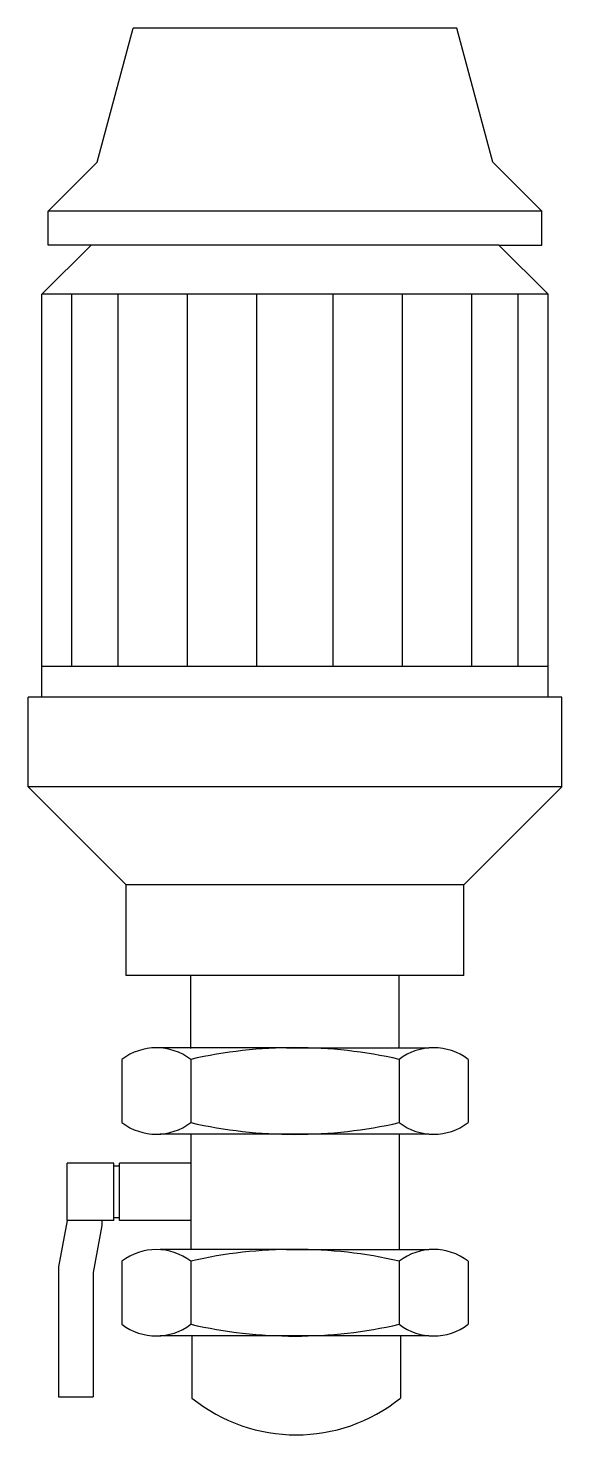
# Model space of a CAD drawing. Header units: millimetres. Extents: x 168.267 to 168.325, y 131.599 to 131.752.
import ezdxf

# ---------------------------------------------------------------- set-up
doc = ezdxf.new("R2010")
doc.units = ezdxf.units.MM

msp = doc.modelspace()

# ---------------------------------------------------------------- linework, layer by layer
for p, q in [((168.2740339880081, 131.7378576148241), (168.2779395069876, 131.7524332100854)), ((168.3131876928264, 131.7524332100854), (168.2779395069876, 131.7524332100854)), ((168.317093211806, 131.7378576148241), (168.3131876928264, 131.7524332100854)), ((168.2686989498672, 131.7325225766832), (168.2740339880081, 131.7378576148241)), ((168.3224282499469, 131.7325225766832), (168.317093211806, 131.7378576148241)), ((168.3224282499469, 131.7325225766832), (168.2686989498672, 131.7325225766832)), ((168.2686989498672, 131.7288280422266), (168.2686989498672, 131.7325225766832)), ((168.3224282499469, 131.7288280422266), (168.3224282499469, 131.7325225766832)), ((168.268027230563, 131.7234930040857), (168.2733622687039, 131.7288280422266)), ((168.3177649311102, 131.7288280422266), (168.2686989498672, 131.7288280422266)), ((168.3177649311102, 131.7288280422266), (168.3224282499469, 131.7288280422266)), ((168.3230999692511, 131.7234930040857), (168.3177649311102, 131.7288280422266)), ((168.3230999692511, 131.7234930040857), (168.268027230563, 131.7234930040857)), ((168.268027230563, 131.6829534075015), (168.268027230563, 131.7234930040857)), ((168.2712767854331, 131.6829534075015), (168.2712767854331, 131.7234930040857)), ((168.2763266021872, 131.6829534075015), (168.2763266021872, 131.7234930040857)), ((168.2838714854818, 131.6829534075015), (168.2838714854818, 131.7234930040857)), ((168.2914163687765, 131.6829534075015), (168.2914163687765, 131.7234930040857)), ((168.2997108310376, 131.6829534075015), (168.2997108310376, 131.7234930040857)), ((168.3072557143323, 131.6829534075015), (168.3072557143323, 131.7234930040857)), ((168.3148005976269, 131.6829534075015), (168.3148005976269, 131.7234930040857)), ((168.319850414381, 131.6829534075015), (168.319850414381, 131.7234930040857)), ((168.3230999692511, 131.6829534075015), (168.3230999692511, 131.7234930040857)), ((168.3230999692511, 131.6829534075015), (168.268027230563, 131.6829534075015)), ((168.268027230563, 131.6796328043348), (168.268027230563, 131.6829534075015)), ((168.3230999692511, 131.6796328043348), (168.3230999692511, 131.6829534075015)), ((168.32460894591, 131.6796328043348), (168.2665182539041, 131.6796328043348)), ((168.2665182539041, 131.6698890239192), (168.2665182539041, 131.6796328043348)), ((168.32460894591, 131.6698890239192), (168.32460894591, 131.6796328043348)), ((168.2771883301859, 131.6592189476374), (168.2665182539041, 131.6698890239192)), ((168.32460894591, 131.6698890239192), (168.2665182539041, 131.6698890239192)), ((168.3139388696282, 131.6592189476374), (168.32460894591, 131.6698890239192)), ((168.3139388696282, 131.6592189476374), (168.2771883301859, 131.6592189476374)), ((168.2771883301859, 131.6493332972004), (168.2771883301859, 131.6592189476374)), ((168.3139388696282, 131.6493332972004), (168.3139388696282, 131.6592189476374)), ((168.3139388696282, 131.6493332972004), (168.2771883301859, 131.6493332972004)), ((168.2842216386113, 131.6413896855732), (168.2842216386113, 131.6493332972004)), ((168.3069055612027, 131.6414341721852), (168.3069055612027, 131.6492888105884)), ((168.2767198689354, 131.640211096882), (168.2767198689354, 131.6333344746791)), ((168.2946543226781, 131.641461391828), (168.2809035479345, 131.641461391828)), ((168.2842216386113, 131.6402110968816), (168.2842216386113, 131.6333344746795)), ((168.2946543226781, 131.641461391828), (168.3101466869931, 131.641461391828)), ((168.3069055612027, 131.640211096882), (168.3069055612027, 131.6333344746791)), ((168.3144073308786, 131.640211096882), (168.3144073308786, 131.6333344746806)), ((168.2946543226781, 131.6320841797331), (168.2809035479345, 131.6320841797331)), ((168.2842216386113, 131.6320055510281), (168.2842216386113, 131.6195026015682)), ((168.310146686993, 131.6320841797331), (168.2946543226781, 131.6320841797331)), ((168.3069055612027, 131.6320055510281), (168.3069055612027, 131.6195026015682)), ((168.270776078881, 131.6226713930895), (168.270776078881, 131.6289228678194)), ((168.275835456221, 131.6289228678194), (168.270776078881, 131.6289228678194)), ((168.275835456221, 131.6226713930895), (168.275835456221, 131.6289228678194)), ((168.276460603694, 131.6286102940829), (168.275835456221, 131.6286102940829)), ((168.276460603694, 131.6226713930895), (168.276460603694, 131.6289228678194)), ((168.2842216386113, 131.6289228678194), (168.276460603694, 131.6289228678194)), ((168.270776078881, 131.6226713930895), (168.2698284028277, 131.6176347221661)), ((168.275835456221, 131.6226713930895), (168.270776078881, 131.6226713930895)), ((168.2745560624969, 131.6221400870775), (168.2735792876656, 131.6170174067802)), ((168.2745560624969, 131.6226713930895), (168.2745560624969, 131.6221400870775)), ((168.276460603694, 131.622983966826), (168.275835456221, 131.622983966826)), ((168.2842216386113, 131.6226713930895), (168.276460603694, 131.6226713930895)), ((168.2946543226781, 131.619510081175), (168.2809035479345, 131.619510081175)), ((168.2946543226781, 131.619510081175), (168.3101466869931, 131.619510081175)), ((168.2698284028277, 131.6176347221661), (168.2698284028277, 131.6034872340953)), ((168.2767198689354, 131.618259786229), (168.2767198689354, 131.6113831640261)), ((168.2842216386113, 131.6182597862286), (168.2842216386113, 131.6113831640265)), ((168.3069055612027, 131.618259786229), (168.3069055612027, 131.6113831640261)), ((168.3144073308786, 131.618259786229), (168.3144073308786, 131.6113831640276)), ((168.2735792876656, 131.6170174067802), (168.2735792876656, 131.6034872340953)), ((168.2946543226781, 131.6101328690801), (168.2809035479345, 131.6101328690801)), ((168.284353064582, 131.6101328690801), (168.284353064582, 131.6033564793688)), ((168.310146686993, 131.6101328690801), (168.2946543226781, 131.6101328690801)), ((168.3070369871733, 131.6101328690801), (168.307036987173, 131.6033564793693)), ((168.2698284028277, 131.6034872340953), (168.2735792876656, 131.6034872340953))]:
    msp.add_line(p, q)
for centre, radius, start, end in [((168.2804707537731, 131.6352848237386), 0.0061917125376541, 52.71420396743007, 127.2857960277349), ((168.2955635999079, 131.5906095452444), 0.0508817650133265, 77.12009834418784, 102.8799016578086), ((168.3106564460407, 131.6353138342928), 0.0061686560882744, 52.55096959249973, 127.4490304159344), ((168.2804707537731, 131.6382607478225), 0.0061917125376541, 232.7142039722628, 307.2857960325712), ((168.2955635999063, 131.6829360263163), 0.0508817650133265, 257.120098343907, 282.8799016575278), ((168.3106564460407, 131.6382317372683), 0.0061686560882744, 232.5509695840656, 307.4490304075003), ((168.2804707537731, 131.6133335130856), 0.0061917125376541, 52.71420396743007, 127.2857960277349), ((168.2955635999079, 131.5686582345914), 0.0508817650133265, 77.12009834418784, 102.8799016578086), ((168.3106564460407, 131.6133625236397), 0.0061686560882744, 52.55096959249973, 127.4490304159344), ((168.2804707537731, 131.6163094371695), 0.0061917125376541, 232.7142039722628, 307.2857960325712), ((168.2955635999063, 131.6609847156634), 0.0508817650133265, 257.120098343907, 282.8799016575278), ((168.3106564460407, 131.6162804266153), 0.0061686560882744, 232.5509695840656, 307.4490304075003), ((168.2956950258772, 131.6174193580624), 0.018066672166563, 231.1132075241031, 308.8867924784933)]:
    msp.add_arc(centre, radius, start, end)

doc.saveas('drawing.dxf')
